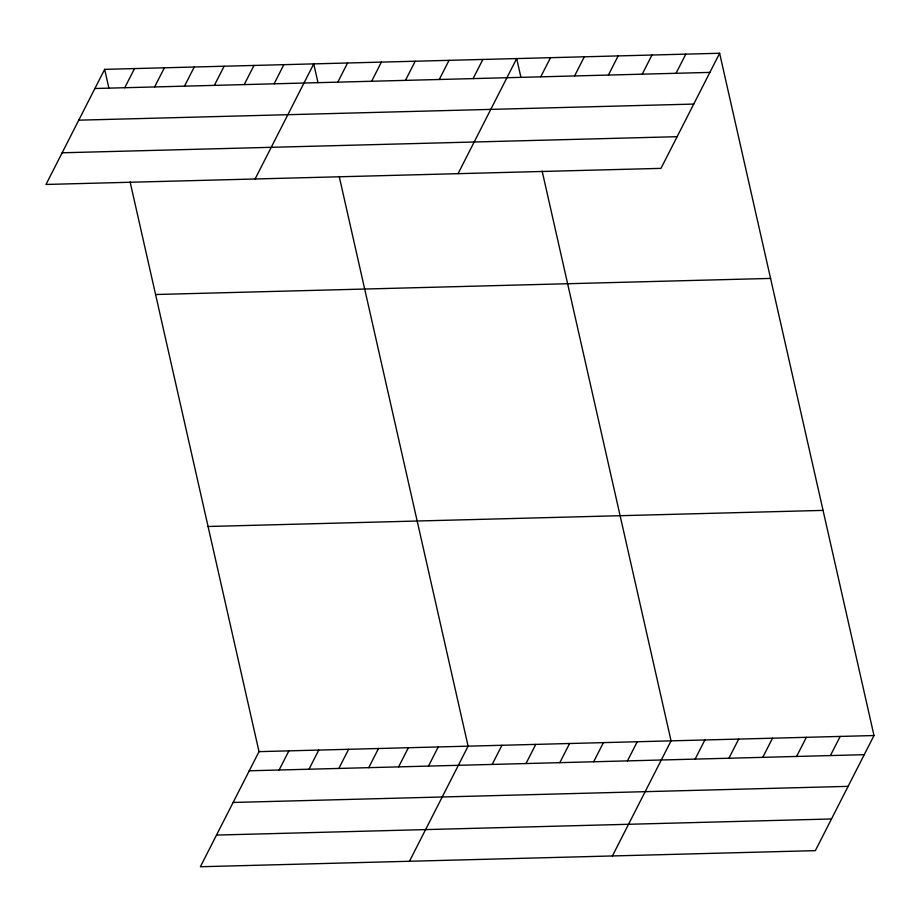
<?xml version="1.0" encoding="UTF-8"?>
<svg xmlns="http://www.w3.org/2000/svg" width="920" height="920" viewBox="0 0 920 920"><rect width="100%" height="100%" fill="white"/><g stroke="black" fill="none" stroke-linecap="round" stroke-linejoin="round"><path stroke-width="1.38" d="M104.65 69.356L46 184.46L660.985 168.36L719.624 53.256L104.65 69.356L108.893 88.124M124.763 87.722L134.515 68.575M154.629 86.94L164.381 67.793M184.494 86.158L194.258 67.01M214.371 85.376L224.123 66.228M244.237 84.594L254 65.446M274.114 83.812L283.866 64.664M255.093 178.986L313.743 63.882L317.986 82.65M337.801 82.145L347.565 62.997M371.634 81.259L381.386 62.111M405.455 80.373L415.207 61.226M439.277 79.488L449.041 60.34M473.098 78.602L482.862 59.455M458.045 173.673L516.683 58.569L520.927 77.337M540.753 76.831L550.505 57.684M574.574 75.946L584.327 56.798M130.111 181.941L259.014 751.64L200.376 866.744L815.35 850.644L874 735.54L719.624 53.256M608.396 75.06L618.159 55.913M279.128 770.005L288.892 750.858M642.229 74.175L651.981 55.027M309.005 769.223L318.757 750.076M676.05 73.289L685.803 54.142M338.87 768.442L348.622 749.294M368.736 767.659L378.499 748.512M398.613 766.877L408.365 747.73M428.478 766.095L438.242 746.948M409.469 861.269L468.107 746.166L339.216 176.467M492.177 764.428L501.929 745.28M525.998 763.543L535.762 744.395M559.832 762.657L569.583 743.509M593.653 761.771L603.405 742.624M627.474 760.886L637.226 741.738M612.409 855.956L671.059 740.853L542.156 171.155M695.117 759.115L704.881 739.967M728.95 758.23L738.702 739.082M762.772 757.344L772.524 738.196M796.593 756.458L806.357 737.311M830.415 755.573L840.178 736.425M94.886 88.504L709.872 72.404M78.752 120.175L693.737 104.075M62.134 152.789L677.12 136.689M155.583 294.515L770.569 278.415M208.07 526.493L823.055 510.393M259.014 751.64L874 735.54M249.262 770.787L864.248 754.687M233.128 802.458L848.113 786.358M216.499 835.072L831.484 818.972"/></g></svg>
